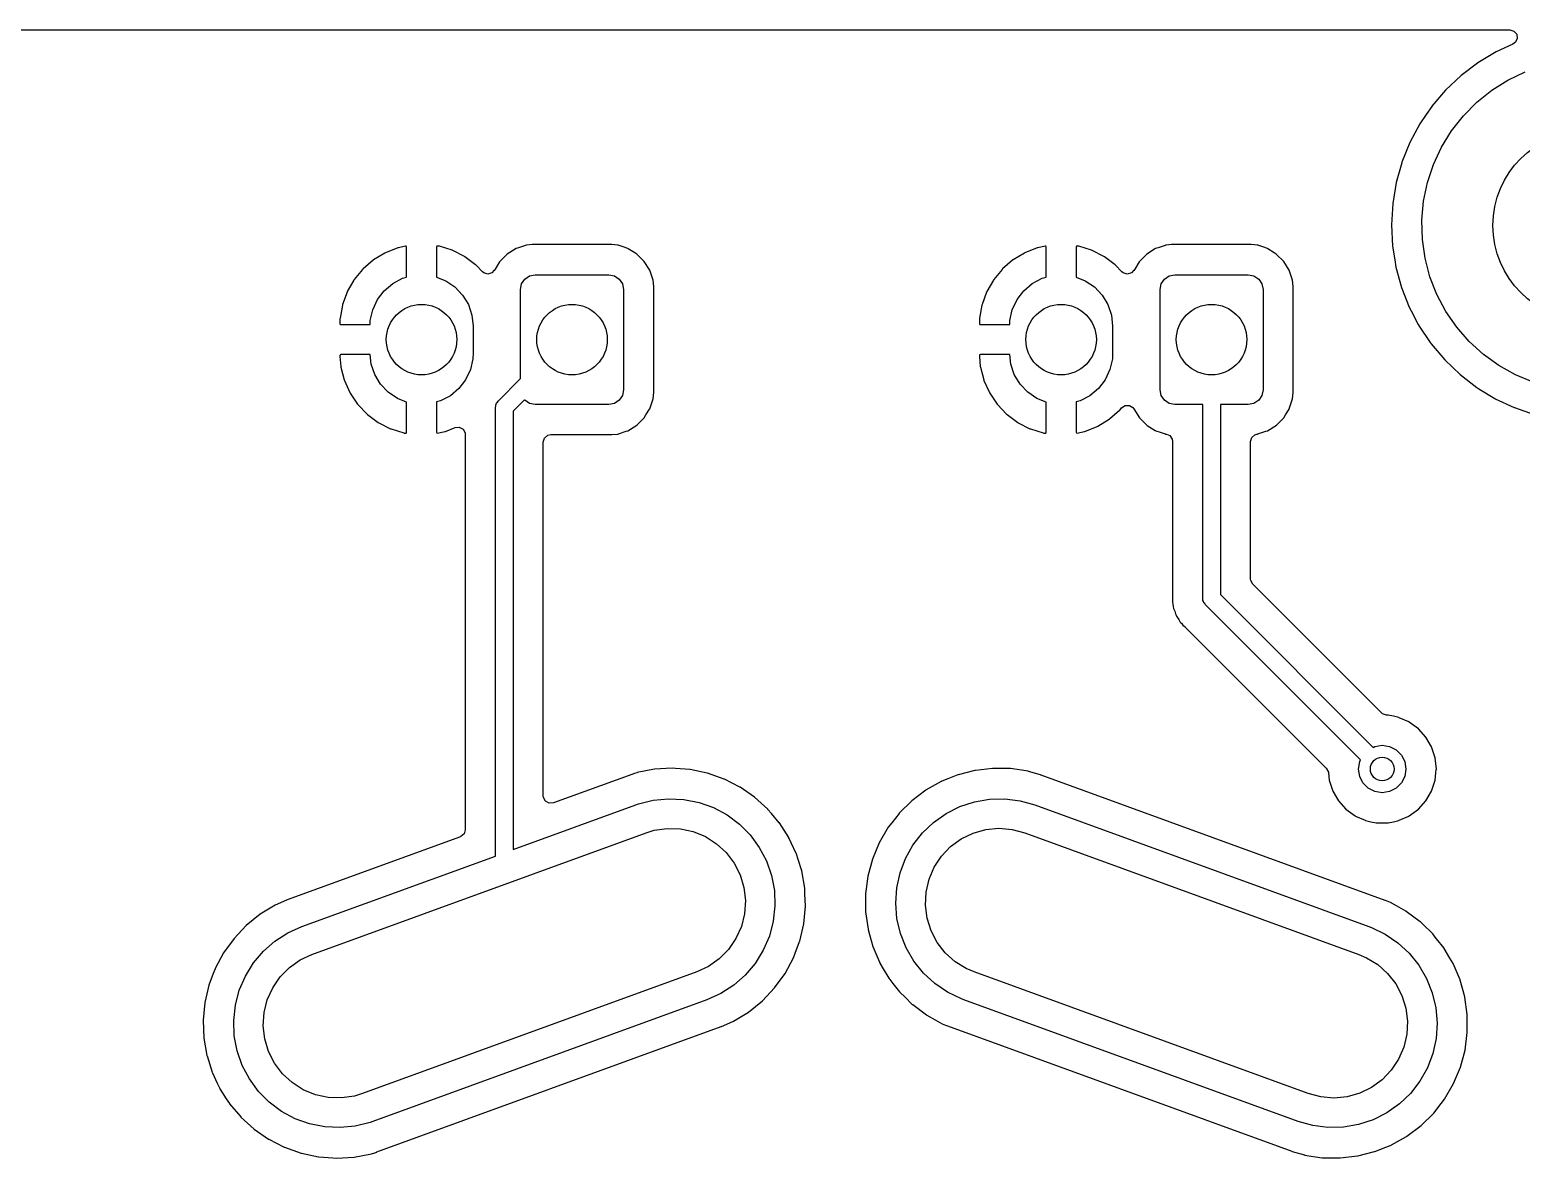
# Model space of a CAD drawing. Extents: x 14 to 417, y -165 to -100.
# Drawn here: x 367.4 to 392.58, y -118.61 to -99.57 of the extents above; entities that cross this region are included whole.
import ezdxf

# ---------------------------------------------------------------- set-up
doc = ezdxf.new("R2010")
doc.units = 0
doc.layers.add('BLACK', color=7, linetype='CONTINUOUS')

msp = doc.modelspace()

# ---------------------------------------------------------------- linework, layer by layer
at = {"layer": 'BLACK', "linetype": 'CONTINUOUS'}
for p, q in [((344.216, -99.5685), (392.385, -99.5685)), ((392.385, -99.5685), (392.453, -99.5885)), ((392.453, -99.5885), (392.5, -99.6422)), ((392.5, -99.6422), (392.51, -99.7124)), ((392.438, -99.809), (392.155, -99.9391)), ((392.48, -99.777), (392.438, -99.809)), ((392.51, -99.7124), (392.48, -99.777)), ((391.839, -100.13), (391.561, -100.339)), ((391.844, -100.125), (391.839, -100.13)), ((391.847, -100.123), (391.844, -100.125)), ((391.844, -100.125), (391.844, -100.125)), ((392.155, -99.9391), (391.847, -100.123)), ((391.561, -100.339), (391.301, -100.585)), ((392.078, -100.588), (392.351, -100.416)), ((392.351, -100.416), (392.642, -100.278)), ((391.301, -100.585), (391.068, -100.858)), ((391.826, -100.789), (392.078, -100.588)), ((391.066, -100.86), (390.973, -100.997)), ((391.068, -100.858), (391.066, -100.86)), ((391.066, -100.86), (391.066, -100.86)), ((391.6, -101.018), (391.826, -100.789)), ((390.866, -101.154), (390.697, -101.47)), ((390.973, -100.997), (390.866, -101.154)), ((391.401, -101.272), (391.6, -101.018)), ((391.232, -101.547), (391.401, -101.272)), ((390.697, -101.47), (390.563, -101.802)), ((391.097, -101.839), (391.232, -101.547)), ((390.56, -101.813), (390.466, -102.147)), ((390.562, -101.805), (390.56, -101.813)), ((390.563, -101.802), (390.562, -101.805)), ((390.562, -101.805), (390.562, -101.805)), ((390.995, -102.145), (391.097, -101.839)), ((390.466, -102.147), (390.407, -102.501)), ((390.93, -102.461), (390.995, -102.145)), ((390.407, -102.501), (390.387, -102.858)), ((390.901, -102.782), (390.93, -102.461)), ((390.387, -102.858), (390.405, -103.216)), ((390.91, -103.104), (390.901, -102.782)), ((375.772, -103.205), (375.654, -103.244)), ((375.779, -103.202), (375.772, -103.205)), ((375.772, -103.205), (375.772, -103.205)), ((375.786, -103.202), (375.779, -103.202)), ((375.881, -103.192), (375.786, -103.202)), ((375.786, -103.202), (375.786, -103.202)), ((375.885, -103.191), (375.881, -103.192)), ((375.881, -103.192), (375.881, -103.192)), ((377.225, -103.191), (375.885, -103.191)), ((377.28, -103.197), (377.225, -103.191)), ((377.323, -103.202), (377.28, -103.197)), ((377.33, -103.202), (377.323, -103.202)), ((377.323, -103.202), (377.323, -103.202)), ((377.336, -103.204), (377.33, -103.202)), ((377.418, -103.231), (377.336, -103.204)), ((377.336, -103.204), (377.336, -103.204)), ((386.567, -103.205), (386.449, -103.244)), ((386.574, -103.202), (386.567, -103.205)), ((386.567, -103.205), (386.567, -103.205)), ((386.581, -103.202), (386.574, -103.202)), ((386.676, -103.192), (386.581, -103.202)), ((386.581, -103.202), (386.581, -103.202)), ((386.68, -103.191), (386.676, -103.192)), ((386.676, -103.192), (386.676, -103.192)), ((388.02, -103.191), (386.68, -103.191)), ((388.075, -103.197), (388.02, -103.191)), ((388.118, -103.202), (388.075, -103.197)), ((388.125, -103.202), (388.118, -103.202)), ((388.118, -103.202), (388.118, -103.202)), ((388.131, -103.204), (388.125, -103.202)), ((388.213, -103.231), (388.131, -103.204)), ((388.131, -103.204), (388.131, -103.204)), ((390.955, -103.423), (390.91, -103.104)), ((373.196, -103.456), (373.028, -103.602)), ((373.205, -103.45), (373.196, -103.456)), ((373.396, -103.334), (373.205, -103.45)), ((373.405, -103.329), (373.396, -103.334)), ((373.613, -103.247), (373.405, -103.329)), ((373.623, -103.244), (373.613, -103.247)), ((373.746, -103.218), (373.623, -103.244)), ((373.757, -103.22), (373.746, -103.218)), ((373.761, -103.233), (373.757, -103.22)), ((373.761, -103.743), (373.761, -103.233)), ((374.273, -103.218), (374.269, -103.231)), ((374.269, -103.231), (374.269, -103.74)), ((374.287, -103.216), (374.273, -103.218)), ((374.307, -103.219), (374.287, -103.216)), ((374.317, -103.221), (374.307, -103.219)), ((374.53, -103.287), (374.317, -103.221)), ((374.54, -103.291), (374.53, -103.287)), ((374.739, -103.392), (374.54, -103.291)), ((374.748, -103.398), (374.739, -103.392)), ((374.927, -103.531), (374.748, -103.398)), ((375.461, -103.352), (375.336, -103.477)), ((375.611, -103.258), (375.461, -103.352)), ((375.654, -103.244), (375.611, -103.258)), ((377.498, -103.258), (377.418, -103.231)), ((377.504, -103.262), (377.498, -103.258)), ((377.614, -103.329), (377.504, -103.262)), ((377.504, -103.262), (377.504, -103.262)), ((377.648, -103.351), (377.614, -103.329)), ((377.773, -103.476), (377.648, -103.351)), ((383.991, -103.456), (383.823, -103.602)), ((384, -103.45), (383.991, -103.456)), ((384.191, -103.334), (384, -103.45)), ((384.2, -103.329), (384.191, -103.334)), ((384.408, -103.247), (384.2, -103.329)), ((384.418, -103.244), (384.408, -103.247)), ((384.541, -103.218), (384.418, -103.244)), ((384.552, -103.22), (384.541, -103.218)), ((384.556, -103.233), (384.552, -103.22)), ((384.556, -103.743), (384.556, -103.233)), ((385.068, -103.218), (385.064, -103.231)), ((385.064, -103.231), (385.064, -103.74)), ((385.082, -103.216), (385.068, -103.218)), ((385.102, -103.219), (385.082, -103.216)), ((385.112, -103.221), (385.102, -103.219)), ((385.325, -103.287), (385.112, -103.221)), ((385.335, -103.291), (385.325, -103.287)), ((385.534, -103.392), (385.335, -103.291)), ((385.543, -103.398), (385.534, -103.392)), ((385.722, -103.531), (385.543, -103.398)), ((386.256, -103.352), (386.131, -103.477)), ((386.406, -103.258), (386.256, -103.352)), ((386.449, -103.244), (386.406, -103.258)), ((388.293, -103.258), (388.213, -103.231)), ((388.299, -103.262), (388.293, -103.258)), ((388.409, -103.329), (388.299, -103.262)), ((388.299, -103.262), (388.299, -103.262)), ((388.443, -103.351), (388.409, -103.329)), ((388.568, -103.476), (388.443, -103.351)), ((390.405, -103.216), (390.405, -103.22)), ((390.405, -103.22), (390.405, -103.22)), ((390.405, -103.22), (390.442, -103.45)), ((390.442, -103.45), (390.461, -103.57)), ((391.037, -103.735), (390.955, -103.423)), ((373.02, -103.61), (372.879, -103.783)), ((373.028, -103.602), (373.02, -103.61)), ((374.935, -103.538), (374.927, -103.531)), ((375.043, -103.651), (374.935, -103.538)), ((375.065, -103.67), (375.043, -103.651)), ((375.133, -103.69), (375.065, -103.67)), ((375.201, -103.671), (375.133, -103.69)), ((375.241, -103.626), (375.201, -103.671)), ((375.243, -103.627), (375.241, -103.626)), ((375.257, -103.604), (375.243, -103.627)), ((375.332, -103.483), (375.257, -103.604)), ((375.336, -103.477), (375.332, -103.483)), ((375.332, -103.483), (375.332, -103.483)), ((375.839, -103.719), (375.935, -103.7)), ((375.935, -103.7), (377.175, -103.7)), ((377.175, -103.7), (377.271, -103.719)), ((377.867, -103.626), (377.773, -103.476)), ((377.923, -103.794), (377.867, -103.626)), ((383.815, -103.61), (383.674, -103.783)), ((383.823, -103.602), (383.815, -103.61)), ((385.73, -103.538), (385.722, -103.531)), ((385.838, -103.651), (385.73, -103.538)), ((385.86, -103.67), (385.838, -103.651)), ((385.928, -103.69), (385.86, -103.67)), ((385.996, -103.671), (385.928, -103.69)), ((386.036, -103.626), (385.996, -103.671)), ((386.038, -103.627), (386.036, -103.626)), ((386.052, -103.604), (386.038, -103.627)), ((386.127, -103.483), (386.052, -103.604)), ((386.131, -103.477), (386.127, -103.483)), ((386.127, -103.483), (386.127, -103.483)), ((386.634, -103.719), (386.73, -103.7)), ((386.73, -103.7), (387.97, -103.7)), ((387.97, -103.7), (388.066, -103.719)), ((388.662, -103.626), (388.568, -103.476)), ((388.718, -103.794), (388.662, -103.626)), ((390.461, -103.57), (390.556, -103.916)), ((372.873, -103.791), (372.762, -103.985)), ((372.879, -103.783), (372.873, -103.791)), ((373.385, -103.97), (373.529, -103.849)), ((373.529, -103.849), (373.695, -103.761)), ((373.695, -103.761), (373.761, -103.743)), ((374.269, -103.74), (374.423, -103.802)), ((374.423, -103.802), (374.579, -103.907)), ((374.579, -103.907), (374.708, -104.044)), ((375.685, -103.95), (375.704, -103.854)), ((375.685, -105.453), (375.685, -103.95)), ((375.704, -103.854), (375.758, -103.773)), ((375.758, -103.773), (375.839, -103.719)), ((377.271, -103.719), (377.352, -103.773)), ((377.352, -103.773), (377.406, -103.854)), ((377.406, -103.854), (377.425, -103.95)), ((377.425, -103.95), (377.425, -105.64)), ((377.933, -103.9), (377.923, -103.794)), ((377.933, -105.69), (377.933, -103.9)), ((383.668, -103.791), (383.557, -103.985)), ((383.674, -103.783), (383.668, -103.791)), ((384.18, -103.97), (384.324, -103.849)), ((384.324, -103.849), (384.49, -103.761)), ((384.49, -103.761), (384.556, -103.743)), ((385.064, -103.74), (385.218, -103.802)), ((385.218, -103.802), (385.374, -103.907)), ((385.374, -103.907), (385.503, -104.044)), ((386.48, -103.95), (386.499, -103.854)), ((386.48, -105.64), (386.48, -103.95)), ((386.499, -103.854), (386.553, -103.773)), ((386.553, -103.773), (386.634, -103.719)), ((388.066, -103.719), (388.147, -103.773)), ((388.147, -103.773), (388.201, -103.854)), ((388.201, -103.854), (388.22, -103.95)), ((388.22, -103.95), (388.22, -105.64)), ((388.728, -103.9), (388.718, -103.794)), ((388.728, -105.69), (388.728, -103.9)), ((390.556, -103.916), (390.687, -104.249)), ((391.154, -104.036), (391.037, -103.735)), ((372.679, -104.215), (372.639, -104.436)), ((372.682, -104.205), (372.679, -104.215)), ((372.758, -103.995), (372.682, -104.205)), ((372.762, -103.985), (372.758, -103.995)), ((373.191, -104.29), (373.271, -104.119)), ((373.271, -104.119), (373.385, -103.97)), ((374.708, -104.044), (374.805, -104.205)), ((374.805, -104.205), (374.865, -104.383)), ((383.474, -104.215), (383.434, -104.436)), ((383.477, -104.205), (383.474, -104.215)), ((383.553, -103.995), (383.477, -104.205)), ((383.557, -103.985), (383.553, -103.995)), ((383.986, -104.29), (384.066, -104.119)), ((384.066, -104.119), (384.18, -103.97)), ((385.503, -104.044), (385.6, -104.205)), ((385.6, -104.205), (385.66, -104.383)), ((391.305, -104.32), (391.154, -104.036)), ((372.638, -104.444), (372.637, -104.463)), ((372.637, -104.463), (372.637, -104.466)), ((372.637, -104.466), (372.637, -104.523)), ((372.639, -104.436), (372.638, -104.444)), ((373.15, -104.473), (373.191, -104.29)), ((374.865, -104.383), (374.885, -104.57)), ((383.433, -104.444), (383.432, -104.463)), ((383.432, -104.463), (383.432, -104.466)), ((383.432, -104.466), (383.432, -104.523)), ((383.434, -104.436), (383.433, -104.444)), ((383.945, -104.473), (383.986, -104.29)), ((385.66, -104.383), (385.68, -104.57)), ((390.687, -104.249), (390.718, -104.308)), ((390.718, -104.308), (390.84, -104.539)), ((391.488, -104.586), (391.305, -104.32)), ((372.637, -104.523), (372.641, -104.538)), ((372.641, -104.538), (372.643, -104.539)), ((372.643, -104.539), (372.651, -104.541)), ((372.651, -104.541), (373.147, -104.541)), ((373.147, -104.541), (373.15, -104.473)), ((374.885, -104.57), (374.885, -105.02)), ((383.432, -104.523), (383.436, -104.538)), ((383.436, -104.538), (383.438, -104.539)), ((383.438, -104.539), (383.446, -104.541)), ((383.446, -104.541), (383.942, -104.541)), ((383.942, -104.541), (383.945, -104.473)), ((385.68, -104.57), (385.68, -105.02)), ((390.84, -104.539), (390.854, -104.567)), ((390.854, -104.567), (390.856, -104.569)), ((390.856, -104.569), (390.856, -104.569)), ((390.856, -104.569), (391.04, -104.843)), ((391.699, -104.829), (391.488, -104.586)), ((391.04, -104.843), (391.054, -104.864)), ((391.054, -104.864), (391.285, -105.138)), ((391.938, -105.046), (391.699, -104.829)), ((372.639, -105.055), (372.637, -105.063)), ((372.637, -105.063), (372.637, -105.076)), ((372.637, -105.076), (372.637, -105.081)), ((372.637, -105.081), (372.651, -105.248)), ((372.64, -105.053), (372.639, -105.055)), ((372.655, -105.049), (372.64, -105.053)), ((373.148, -105.049), (372.655, -105.049)), ((373.165, -105.207), (373.148, -105.049)), ((373.225, -105.385), (373.165, -105.207)), ((374.88, -105.117), (374.839, -105.3)), ((374.885, -105.02), (374.88, -105.117)), ((383.434, -105.055), (383.432, -105.063)), ((383.432, -105.063), (383.432, -105.076)), ((383.432, -105.076), (383.432, -105.081)), ((383.432, -105.081), (383.446, -105.248)), ((383.435, -105.053), (383.434, -105.055)), ((383.45, -105.049), (383.435, -105.053)), ((383.943, -105.049), (383.45, -105.049)), ((383.96, -105.207), (383.943, -105.049)), ((384.02, -105.385), (383.96, -105.207)), ((385.675, -105.117), (385.634, -105.3)), ((385.68, -105.02), (385.675, -105.117)), ((391.285, -105.138), (391.544, -105.386)), ((392.2, -105.234), (391.938, -105.046)), ((372.651, -105.248), (372.653, -105.258)), ((372.653, -105.258), (372.709, -105.474)), ((372.709, -105.474), (372.713, -105.484)), ((373.322, -105.546), (373.225, -105.385)), ((374.759, -105.471), (374.645, -105.62)), ((374.839, -105.3), (374.759, -105.471)), ((375.306, -105.832), (375.685, -105.453)), ((383.446, -105.248), (383.448, -105.258)), ((383.448, -105.258), (383.504, -105.474)), ((383.504, -105.474), (383.508, -105.484)), ((384.117, -105.546), (384.02, -105.385)), ((385.554, -105.471), (385.44, -105.62)), ((385.634, -105.3), (385.554, -105.471)), ((391.544, -105.386), (391.828, -105.604)), ((392.481, -105.391), (392.2, -105.234)), ((392.779, -105.514), (392.481, -105.391)), ((372.713, -105.484), (372.804, -105.688)), ((372.804, -105.688), (372.81, -105.697)), ((372.81, -105.697), (372.934, -105.882)), ((373.451, -105.683), (373.322, -105.546)), ((373.607, -105.788), (373.451, -105.683)), ((374.645, -105.62), (374.501, -105.741)), ((377.425, -105.64), (377.406, -105.736)), ((377.923, -105.795), (377.933, -105.69)), ((383.508, -105.484), (383.599, -105.688)), ((383.599, -105.688), (383.605, -105.697)), ((383.605, -105.697), (383.729, -105.882)), ((384.246, -105.683), (384.117, -105.546)), ((384.402, -105.788), (384.246, -105.683)), ((385.44, -105.62), (385.296, -105.741)), ((386.499, -105.736), (386.48, -105.64)), ((388.22, -105.64), (388.201, -105.736)), ((388.718, -105.795), (388.728, -105.69)), ((391.828, -105.604), (391.86, -105.623)), ((391.86, -105.623), (392.131, -105.788)), ((372.934, -105.882), (372.941, -105.89)), ((372.941, -105.89), (373.095, -106.052)), ((373.761, -105.85), (373.607, -105.788)), ((373.761, -106.359), (373.761, -105.85)), ((374.335, -105.829), (374.269, -105.847)), ((374.269, -105.847), (374.269, -106.357)), ((374.501, -105.741), (374.335, -105.829)), ((375.262, -105.938), (375.267, -105.919)), ((375.262, -113.508), (375.262, -105.938)), ((375.267, -105.899), (375.277, -105.882)), ((375.267, -105.919), (375.267, -105.899)), ((375.277, -105.882), (375.282, -105.863)), ((375.282, -105.863), (375.296, -105.849)), ((375.296, -105.849), (375.306, -105.832)), ((375.753, -105.809), (375.562, -106)), ((375.758, -105.817), (375.753, -105.809)), ((375.839, -105.871), (375.758, -105.817)), ((375.935, -105.89), (375.839, -105.871)), ((377.175, -105.89), (375.935, -105.89)), ((377.271, -105.871), (377.175, -105.89)), ((377.352, -105.817), (377.271, -105.871)), ((377.406, -105.736), (377.352, -105.817)), ((377.803, -106.067), (377.863, -105.969)), ((377.863, -105.969), (377.867, -105.963)), ((377.863, -105.969), (377.863, -105.969)), ((377.867, -105.963), (377.923, -105.795)), ((383.729, -105.882), (383.736, -105.89)), ((383.736, -105.89), (383.89, -106.052)), ((384.556, -105.85), (384.402, -105.788)), ((384.556, -106.359), (384.556, -105.85)), ((385.13, -105.829), (385.064, -105.847)), ((385.064, -105.847), (385.064, -106.357)), ((385.296, -105.741), (385.13, -105.829)), ((385.805, -105.98), (385.832, -105.947)), ((385.832, -105.947), (385.891, -105.907)), ((385.891, -105.907), (385.962, -105.905)), ((385.962, -105.905), (386.023, -105.942)), ((386.023, -105.942), (386.038, -105.964)), ((386.038, -105.964), (386.038, -105.964)), ((386.038, -105.964), (386.132, -106.114)), ((386.553, -105.817), (386.499, -105.736)), ((386.634, -105.871), (386.553, -105.817)), ((386.73, -105.89), (386.634, -105.871)), ((387.2, -105.89), (386.73, -105.89)), ((387.2, -109.16), (387.2, -105.89)), ((387.97, -105.89), (387.5, -105.89)), ((387.5, -105.89), (387.5, -109.098)), ((388.066, -105.871), (387.97, -105.89)), ((388.147, -105.817), (388.066, -105.871)), ((388.201, -105.736), (388.147, -105.817)), ((388.598, -106.067), (388.658, -105.969)), ((388.658, -105.969), (388.662, -105.963)), ((388.658, -105.969), (388.658, -105.969)), ((388.662, -105.963), (388.718, -105.795)), ((392.131, -105.788), (392.131, -105.788)), ((392.131, -105.788), (392.134, -105.79)), ((392.134, -105.79), (392.137, -105.792)), ((392.137, -105.792), (392.137, -105.792)), ((392.137, -105.792), (392.456, -105.941)), ((392.456, -105.941), (392.456, -105.941)), ((392.456, -105.941), (392.459, -105.942)), ((392.459, -105.942), (392.462, -105.943)), ((392.462, -105.943), (392.462, -105.943)), ((392.462, -105.943), (392.795, -106.057)), ((373.095, -106.052), (373.103, -106.059)), ((373.103, -106.059), (373.282, -106.192)), ((373.282, -106.192), (373.291, -106.198)), ((373.291, -106.198), (373.49, -106.299)), ((375.562, -106), (375.562, -113.399)), ((377.649, -106.238), (377.774, -106.113)), ((377.774, -106.113), (377.803, -106.067)), ((383.89, -106.052), (383.898, -106.059)), ((383.898, -106.059), (384.077, -106.192)), ((384.077, -106.192), (384.086, -106.198)), ((384.086, -106.198), (384.285, -106.299)), ((385.429, -106.256), (385.62, -106.14)), ((385.62, -106.14), (385.629, -106.134)), ((385.629, -106.134), (385.797, -105.988)), ((385.797, -105.988), (385.805, -105.98)), ((386.132, -106.114), (386.257, -106.239)), ((388.444, -106.238), (388.569, -106.113)), ((388.569, -106.113), (388.598, -106.067)), ((373.49, -106.299), (373.5, -106.303)), ((373.5, -106.303), (373.713, -106.369)), ((373.713, -106.369), (373.723, -106.371)), ((373.723, -106.371), (373.743, -106.374)), ((373.743, -106.374), (373.757, -106.372)), ((373.757, -106.372), (373.761, -106.359)), ((374.269, -106.357), (374.273, -106.37)), ((374.273, -106.37), (374.284, -106.372)), ((374.284, -106.372), (374.407, -106.346)), ((374.407, -106.346), (374.417, -106.343)), ((374.417, -106.343), (374.581, -106.278)), ((374.581, -106.278), (374.652, -106.272)), ((374.652, -106.272), (374.715, -106.304)), ((374.715, -106.304), (374.75, -106.366)), ((374.75, -106.366), (374.753, -106.395)), ((374.753, -106.395), (374.753, -113.064)), ((376.07, -106.524), (376.091, -106.456)), ((376.091, -106.456), (376.144, -106.41)), ((376.144, -106.41), (376.196, -106.398)), ((376.196, -106.398), (377.225, -106.398)), ((377.225, -106.398), (377.229, -106.398)), ((377.229, -106.398), (377.324, -106.388)), ((377.229, -106.398), (377.229, -106.398)), ((377.324, -106.388), (377.324, -106.388)), ((377.324, -106.388), (377.331, -106.388)), ((377.331, -106.388), (377.338, -106.385)), ((377.338, -106.385), (377.47, -106.341)), ((377.338, -106.385), (377.338, -106.385)), ((377.47, -106.341), (377.499, -106.332)), ((377.499, -106.332), (377.649, -106.238)), ((384.285, -106.299), (384.295, -106.303)), ((384.295, -106.303), (384.508, -106.369)), ((384.508, -106.369), (384.518, -106.371)), ((384.518, -106.371), (384.538, -106.374)), ((384.538, -106.374), (384.552, -106.372)), ((384.552, -106.372), (384.556, -106.359)), ((385.064, -106.357), (385.068, -106.37)), ((385.068, -106.37), (385.079, -106.372)), ((385.079, -106.372), (385.202, -106.346)), ((385.202, -106.346), (385.212, -106.343)), ((385.212, -106.343), (385.42, -106.261)), ((385.42, -106.261), (385.429, -106.256)), ((386.257, -106.239), (386.263, -106.243)), ((386.263, -106.243), (386.263, -106.243)), ((386.263, -106.243), (386.4, -106.328)), ((386.4, -106.328), (386.407, -106.332)), ((386.407, -106.332), (386.481, -106.357)), ((386.481, -106.357), (386.569, -106.386)), ((386.569, -106.386), (386.569, -106.386)), ((386.569, -106.386), (386.575, -106.388)), ((386.575, -106.388), (386.582, -106.388)), ((386.582, -106.388), (386.589, -106.39)), ((386.589, -106.39), (386.588, -106.392)), ((386.588, -106.392), (386.644, -106.415)), ((386.644, -106.415), (386.685, -106.473)), ((386.685, -106.473), (386.691, -106.513)), ((388.008, -106.513), (388.029, -106.445)), ((388.029, -106.445), (388.082, -106.399)), ((388.082, -106.399), (388.113, -106.39)), ((388.113, -106.39), (388.119, -106.388)), ((388.113, -106.39), (388.113, -106.39)), ((388.119, -106.388), (388.126, -106.388)), ((388.126, -106.388), (388.133, -106.385)), ((388.133, -106.385), (388.265, -106.341)), ((388.133, -106.385), (388.133, -106.385)), ((388.265, -106.341), (388.294, -106.332)), ((388.294, -106.332), (388.444, -106.238)), ((376.07, -112.493), (376.07, -106.524)), ((386.691, -106.513), (386.691, -109.078)), ((388.008, -108.835), (388.008, -106.513)), ((388.011, -108.862), (388.008, -108.835)), ((388.045, -108.924), (388.011, -108.862)), ((390.216, -111.095), (388.045, -108.924)), ((386.691, -109.09), (386.689, -109.098)), ((386.689, -109.098), (386.689, -109.105)), ((386.689, -109.105), (386.691, -109.168)), ((386.691, -109.078), (386.691, -109.09)), ((386.691, -109.168), (386.691, -109.172)), ((386.691, -109.172), (386.691, -109.201)), ((386.691, -109.201), (386.692, -109.206)), ((386.692, -109.206), (386.693, -109.218)), ((386.693, -109.218), (386.694, -109.264)), ((387.205, -109.179), (387.2, -109.16)), ((387.205, -109.199), (387.205, -109.179)), ((387.215, -109.216), (387.205, -109.199)), ((387.22, -109.235), (387.215, -109.216)), ((387.234, -109.249), (387.22, -109.235)), ((387.244, -109.266), (387.234, -109.249)), ((387.5, -109.098), (390.077, -111.675)), ((386.694, -109.264), (386.697, -109.271)), ((386.697, -109.271), (386.697, -109.271)), ((386.697, -109.271), (386.7, -109.284)), ((386.7, -109.284), (386.704, -109.304)), ((386.704, -109.304), (386.707, -109.325)), ((386.707, -109.325), (386.71, -109.332)), ((386.71, -109.332), (386.71, -109.332)), ((386.71, -109.332), (386.724, -109.368)), ((386.724, -109.368), (386.728, -109.379)), ((386.728, -109.379), (386.741, -109.424)), ((386.741, -109.424), (386.752, -109.442)), ((386.752, -109.442), (386.76, -109.46)), ((386.76, -109.46), (386.768, -109.48)), ((386.768, -109.48), (386.796, -109.517)), ((389.865, -111.887), (387.244, -109.266)), ((386.796, -109.517), (386.802, -109.527)), ((386.802, -109.527), (386.822, -109.56)), ((386.822, -109.56), (386.822, -109.56)), ((386.822, -109.56), (386.826, -109.567)), ((386.826, -109.567), (386.841, -109.582)), ((386.841, -109.582), (386.854, -109.597)), ((386.854, -109.597), (386.866, -109.614)), ((386.866, -109.614), (386.902, -109.644)), ((386.902, -109.644), (386.911, -109.652)), ((386.911, -109.652), (389.287, -112.028)), ((390.237, -111.111), (390.216, -111.095)), ((390.305, -111.131), (390.237, -111.111)), ((390.325, -111.131), (390.305, -111.131)), ((390.332, -111.133), (390.325, -111.131)), ((390.419, -111.151), (390.332, -111.133)), ((390.332, -111.133), (390.332, -111.133)), ((390.512, -111.171), (390.419, -111.151)), ((390.518, -111.174), (390.512, -111.171)), ((390.681, -111.246), (390.518, -111.174)), ((390.518, -111.174), (390.518, -111.174)), ((390.687, -111.249), (390.681, -111.246)), ((390.681, -111.246), (390.681, -111.246)), ((390.841, -111.361), (390.687, -111.249)), ((390.969, -111.503), (390.841, -111.361)), ((391.065, -111.668), (390.969, -111.503)), ((390.077, -111.675), (390.106, -111.66)), ((390.106, -111.66), (390.23, -111.64)), ((390.23, -111.64), (390.354, -111.66)), ((390.354, -111.66), (390.465, -111.716)), ((390.465, -111.716), (390.554, -111.805)), ((391.124, -111.85), (391.065, -111.668)), ((389.83, -112.04), (389.85, -111.916)), ((389.85, -111.916), (389.865, -111.887)), ((390.554, -111.805), (390.61, -111.916)), ((390.61, -111.916), (390.63, -112.04)), ((391.144, -112.04), (391.124, -111.85)), ((377.562, -112.13), (376.24, -112.611)), ((377.563, -112.13), (377.562, -112.13)), ((377.562, -112.13), (377.562, -112.13)), ((377.611, -112.115), (377.563, -112.13)), ((377.65, -112.103), (377.611, -112.115)), ((377.653, -112.101), (377.65, -112.103)), ((377.65, -112.103), (377.65, -112.103)), ((377.947, -112.044), (377.653, -112.101)), ((378.247, -112.026), (377.947, -112.044)), ((378.304, -112.031), (378.247, -112.026)), ((378.542, -112.048), (378.304, -112.031)), ((378.546, -112.048), (378.542, -112.048)), ((378.542, -112.048), (378.542, -112.048)), ((378.55, -112.049), (378.546, -112.048)), ((378.836, -112.109), (378.55, -112.049)), ((378.55, -112.049), (378.55, -112.049)), ((378.84, -112.11), (378.836, -112.109)), ((378.836, -112.109), (378.836, -112.109)), ((379.123, -112.209), (378.84, -112.11)), ((379.127, -112.211), (379.123, -112.209)), ((379.386, -112.344), (379.127, -112.211)), ((379.127, -112.211), (379.127, -112.211)), ((382.787, -112.251), (382.533, -112.394)), ((382.791, -112.249), (382.787, -112.251)), ((382.787, -112.251), (382.787, -112.251)), ((382.795, -112.247), (382.791, -112.249)), ((382.896, -112.207), (382.795, -112.247)), ((382.795, -112.247), (382.795, -112.247)), ((383.069, -112.137), (382.896, -112.207)), ((383.073, -112.136), (383.069, -112.137)), ((383.074, -112.136), (383.073, -112.136)), ((383.356, -112.065), (383.074, -112.136)), ((383.36, -112.064), (383.356, -112.065)), ((383.356, -112.065), (383.356, -112.065)), ((383.364, -112.063), (383.36, -112.064)), ((383.654, -112.03), (383.364, -112.063)), ((383.658, -112.029), (383.654, -112.03)), ((383.654, -112.03), (383.654, -112.03)), ((383.663, -112.029), (383.658, -112.029)), ((383.954, -112.034), (383.663, -112.029)), ((383.958, -112.034), (383.954, -112.034)), ((384.255, -112.079), (383.958, -112.034)), ((384.259, -112.08), (384.255, -112.079)), ((384.46, -112.139), (384.259, -112.08)), ((384.259, -112.08), (384.259, -112.08)), ((384.47, -112.142), (384.46, -112.139)), ((384.472, -112.142), (384.47, -112.142)), ((390.283, -114.257), (384.472, -112.142)), ((384.472, -112.142), (384.472, -112.142)), ((389.287, -112.028), (389.321, -112.091)), ((389.321, -112.091), (389.323, -112.104)), ((389.323, -112.104), (389.336, -112.23)), ((389.336, -112.23), (389.395, -112.412)), ((389.85, -112.164), (389.83, -112.04)), ((389.906, -112.275), (389.85, -112.164)), ((390.61, -112.164), (390.554, -112.275)), ((390.63, -112.04), (390.61, -112.164)), ((391.065, -112.412), (391.124, -112.23)), ((391.124, -112.23), (391.137, -112.103)), ((391.137, -112.103), (391.143, -112.047)), ((391.143, -112.047), (391.144, -112.04)), ((376.073, -112.519), (376.07, -112.493)), ((376.107, -112.581), (376.073, -112.519)), ((379.39, -112.346), (379.386, -112.344)), ((379.394, -112.348), (379.39, -112.346)), ((379.634, -112.514), (379.394, -112.348)), ((379.394, -112.348), (379.394, -112.348)), ((379.637, -112.516), (379.634, -112.514)), ((379.634, -112.514), (379.634, -112.514)), ((379.859, -112.718), (379.637, -112.516)), ((382.529, -112.396), (382.29, -112.576)), ((382.533, -112.394), (382.529, -112.396)), ((389.395, -112.412), (389.491, -112.577)), ((389.995, -112.364), (389.906, -112.275)), ((390.106, -112.42), (389.995, -112.364)), ((390.23, -112.44), (390.106, -112.42)), ((390.354, -112.42), (390.23, -112.44)), ((390.465, -112.364), (390.354, -112.42)), ((390.554, -112.275), (390.465, -112.364)), ((390.969, -112.577), (391.065, -112.412)), ((375.562, -113.399), (377.633, -112.645)), ((376.169, -112.616), (376.107, -112.581)), ((376.24, -112.611), (376.169, -112.616)), ((377.633, -112.645), (377.676, -112.63)), ((377.676, -112.63), (377.927, -112.567)), ((377.927, -112.567), (378.185, -112.541)), ((378.185, -112.541), (378.444, -112.553)), ((378.444, -112.553), (378.699, -112.604)), ((378.699, -112.604), (378.943, -112.691)), ((378.943, -112.691), (379.171, -112.814)), ((379.862, -112.721), (379.859, -112.718)), ((379.921, -112.79), (379.862, -112.721)), ((379.862, -112.721), (379.862, -112.721)), ((382.29, -112.576), (382.076, -112.787)), ((382.868, -112.79), (383.099, -112.673)), ((383.099, -112.673), (383.346, -112.592)), ((383.346, -112.592), (383.601, -112.548)), ((383.601, -112.548), (383.861, -112.542)), ((383.861, -112.542), (384.118, -112.575)), ((384.118, -112.575), (384.367, -112.645)), ((384.367, -112.645), (390.006, -114.698)), ((389.491, -112.577), (389.619, -112.719)), ((389.619, -112.719), (389.773, -112.831)), ((390.687, -112.831), (390.841, -112.719)), ((390.841, -112.719), (390.969, -112.577)), ((379.171, -112.814), (379.379, -112.969)), ((379.379, -112.969), (379.562, -113.153)), ((380.053, -112.947), (379.921, -112.79)), ((380.055, -112.95), (380.053, -112.947)), ((380.212, -113.196), (380.055, -112.95)), ((381.892, -113.024), (381.741, -113.283)), ((381.951, -112.948), (381.892, -113.024)), ((382.074, -112.79), (381.951, -112.948)), ((382.076, -112.787), (382.074, -112.79)), ((382.074, -112.79), (382.074, -112.79)), ((382.468, -113.119), (382.656, -112.94)), ((382.656, -112.94), (382.868, -112.79)), ((389.773, -112.831), (389.779, -112.834)), ((389.779, -112.834), (389.779, -112.834)), ((389.779, -112.834), (389.942, -112.906)), ((389.942, -112.906), (389.948, -112.909)), ((389.948, -112.909), (390.041, -112.929)), ((390.041, -112.929), (390.128, -112.947)), ((390.128, -112.947), (390.128, -112.947)), ((390.128, -112.947), (390.135, -112.948)), ((390.135, -112.948), (390.325, -112.948)), ((390.325, -112.948), (390.332, -112.947)), ((390.332, -112.947), (390.419, -112.929)), ((390.332, -112.947), (390.332, -112.947)), ((390.419, -112.929), (390.512, -112.909)), ((390.512, -112.909), (390.518, -112.906)), ((390.518, -112.906), (390.681, -112.834)), ((390.681, -112.834), (390.687, -112.831)), ((390.681, -112.834), (390.681, -112.834)), ((374.671, -113.182), (371.749, -114.246)), ((372.165, -115.167), (377.804, -113.115)), ((374.68, -113.179), (374.671, -113.182)), ((374.733, -113.132), (374.68, -113.179)), ((374.753, -113.064), (374.733, -113.132)), ((377.804, -113.115), (377.941, -113.074)), ((377.941, -113.074), (378.161, -113.042)), ((378.161, -113.042), (378.383, -113.049)), ((378.383, -113.049), (378.601, -113.096)), ((378.601, -113.096), (378.806, -113.18)), ((378.806, -113.18), (378.994, -113.3)), ((379.562, -113.153), (379.715, -113.363)), ((380.215, -113.199), (380.212, -113.196)), ((380.212, -113.196), (380.212, -113.196)), ((380.256, -113.287), (380.215, -113.199)), ((382.31, -113.324), (382.468, -113.119)), ((382.946, -113.349), (383.125, -113.218)), ((383.125, -113.218), (383.325, -113.121)), ((383.325, -113.121), (383.539, -113.061)), ((383.539, -113.061), (383.76, -113.04)), ((383.76, -113.04), (383.982, -113.058)), ((383.982, -113.058), (384.196, -113.115)), ((384.196, -113.115), (389.835, -115.167)), ((371.994, -114.698), (375.262, -113.508)), ((378.994, -113.3), (379.157, -113.45)), ((379.157, -113.45), (379.291, -113.628)), ((379.715, -113.363), (379.836, -113.592)), ((380.34, -113.468), (380.256, -113.287)), ((380.341, -113.471), (380.34, -113.468)), ((380.34, -113.468), (380.34, -113.468)), ((380.343, -113.475), (380.341, -113.471)), ((380.371, -113.565), (380.343, -113.475)), ((380.343, -113.475), (380.343, -113.475)), ((381.741, -113.283), (381.626, -113.56)), ((382.183, -113.55), (382.31, -113.324)), ((382.669, -113.695), (382.792, -113.51)), ((382.792, -113.51), (382.946, -113.349)), ((379.291, -113.628), (379.392, -113.826)), ((379.836, -113.592), (379.921, -113.837)), ((380.431, -113.758), (380.371, -113.565)), ((380.482, -114.053), (380.431, -113.758)), ((381.626, -113.56), (381.548, -113.85)), ((382.091, -113.793), (382.183, -113.55)), ((382.581, -113.9), (382.669, -113.695)), ((379.392, -113.826), (379.456, -114.039)), ((379.921, -113.837), (379.97, -114.092)), ((381.548, -113.85), (381.51, -114.148)), ((382.036, -114.046), (382.091, -113.793)), ((382.531, -114.116), (382.581, -113.9)), ((371.747, -114.247), (371.636, -114.296)), ((371.749, -114.246), (371.747, -114.247)), ((371.747, -114.247), (371.747, -114.247)), ((379.456, -114.039), (379.481, -114.259)), ((379.481, -114.259), (379.466, -114.481)), ((379.97, -114.092), (379.98, -114.351)), ((380.486, -114.148), (380.482, -114.053)), ((380.494, -114.353), (380.486, -114.148)), ((381.51, -114.148), (381.51, -114.246)), ((381.51, -114.246), (381.511, -114.439)), ((382.019, -114.305), (382.036, -114.046)), ((382.52, -114.338), (382.531, -114.116)), ((390.284, -114.258), (390.283, -114.257)), ((390.283, -114.257), (390.283, -114.257)), ((390.285, -114.258), (390.284, -114.258)), ((390.315, -114.271), (390.285, -114.258)), ((390.285, -114.258), (390.285, -114.258)), ((390.371, -114.294), (390.315, -114.271)), ((371.288, -114.492), (371.055, -114.681)), ((371.544, -114.336), (371.288, -114.492)), ((371.636, -114.296), (371.544, -114.336)), ((379.466, -114.481), (379.413, -114.697)), ((379.98, -114.351), (379.952, -114.609)), ((380.466, -114.652), (380.494, -114.353)), ((381.511, -114.439), (381.511, -114.448)), ((381.511, -114.448), (381.552, -114.745)), ((382.04, -114.564), (382.019, -114.305)), ((382.548, -114.558), (382.52, -114.338)), ((390.47, -114.349), (390.371, -114.294)), ((390.63, -114.437), (390.47, -114.349)), ((390.633, -114.439), (390.63, -114.437)), ((390.63, -114.437), (390.63, -114.437)), ((390.637, -114.442), (390.633, -114.439)), ((390.871, -114.616), (390.637, -114.442)), ((390.637, -114.442), (390.637, -114.442)), ((371.055, -114.681), (370.849, -114.899)), ((371.758, -114.804), (371.994, -114.698)), ((379.413, -114.697), (379.322, -114.9)), ((379.952, -114.609), (379.886, -114.86)), ((380.398, -114.944), (380.466, -114.652)), ((381.552, -114.745), (381.553, -114.749)), ((381.553, -114.749), (381.553, -114.749)), ((381.553, -114.749), (381.575, -114.831)), ((382.1, -114.816), (382.04, -114.564)), ((382.615, -114.77), (382.548, -114.558)), ((382.718, -114.967), (382.615, -114.77)), ((390.006, -114.698), (390.048, -114.714)), ((390.048, -114.714), (390.282, -114.827)), ((390.874, -114.618), (390.871, -114.616)), ((390.871, -114.616), (390.871, -114.616)), ((390.877, -114.621), (390.874, -114.618)), ((390.904, -114.648), (390.877, -114.621)), ((390.877, -114.621), (390.877, -114.621)), ((391.089, -114.827), (390.904, -114.648)), ((370.849, -114.899), (370.673, -115.143)), ((371.345, -115.115), (371.54, -114.944)), ((371.54, -114.944), (371.758, -114.804)), ((379.322, -114.9), (379.197, -115.083)), ((379.886, -114.86), (379.783, -115.098)), ((380.322, -115.146), (380.397, -114.948)), ((380.397, -114.948), (380.398, -114.944)), ((381.575, -114.831), (381.631, -115.034)), ((381.631, -115.034), (381.749, -115.311)), ((382.196, -115.057), (382.1, -114.816)), ((382.855, -115.142), (382.718, -114.967)), ((390.282, -114.827), (390.496, -114.972)), ((390.496, -114.972), (390.687, -115.149)), ((391.092, -114.831), (391.089, -114.827)), ((391.148, -114.903), (391.092, -114.831)), ((391.092, -114.831), (391.092, -114.831)), ((391.275, -115.063), (391.148, -114.903)), ((370.673, -115.143), (370.532, -115.407)), ((371.177, -115.313), (371.345, -115.115)), ((371.783, -115.39), (371.964, -115.262)), ((371.964, -115.262), (372.165, -115.167)), ((379.041, -115.242), (378.86, -115.37)), ((379.197, -115.083), (379.041, -115.242)), ((379.783, -115.098), (379.647, -115.319)), ((380.151, -115.489), (380.292, -115.225)), ((380.292, -115.225), (380.322, -115.146)), ((382.327, -115.281), (382.196, -115.057)), ((382.489, -115.483), (382.327, -115.281)), ((383.02, -115.291), (382.855, -115.142)), ((383.209, -115.408), (383.02, -115.291)), ((389.835, -115.167), (389.967, -115.224)), ((389.967, -115.224), (390.156, -115.341)), ((390.687, -115.149), (390.849, -115.351)), ((391.277, -115.067), (391.275, -115.063)), ((391.373, -115.229), (391.277, -115.067)), ((391.277, -115.067), (391.277, -115.067)), ((391.427, -115.321), (391.373, -115.229)), ((370.499, -115.493), (370.426, -115.688)), ((370.53, -115.411), (370.499, -115.493)), ((370.532, -115.407), (370.53, -115.411)), ((370.53, -115.411), (370.53, -115.411)), ((370.938, -115.772), (371.041, -115.534)), ((371.041, -115.534), (371.177, -115.313)), ((371.627, -115.549), (371.783, -115.39)), ((378.659, -115.465), (373.02, -117.517)), ((378.86, -115.37), (378.659, -115.465)), ((379.479, -115.517), (379.284, -115.688)), ((379.647, -115.319), (379.479, -115.517)), ((379.975, -115.733), (380.151, -115.489)), ((381.749, -115.311), (381.751, -115.314)), ((381.751, -115.314), (381.751, -115.314)), ((381.751, -115.314), (381.808, -115.411)), ((381.808, -115.411), (381.901, -115.569)), ((382.68, -115.66), (382.489, -115.483)), ((383.341, -115.465), (383.209, -115.408)), ((388.98, -117.517), (383.341, -115.465)), ((390.156, -115.341), (390.321, -115.49)), ((390.321, -115.49), (390.458, -115.665)), ((390.849, -115.351), (390.98, -115.575)), ((391.545, -115.598), (391.427, -115.321)), ((370.426, -115.688), (370.358, -115.98)), ((370.872, -116.023), (370.938, -115.772)), ((371.411, -115.935), (371.502, -115.732)), ((371.502, -115.732), (371.627, -115.549)), ((379.284, -115.688), (379.066, -115.828)), ((379.769, -115.951), (379.975, -115.733)), ((381.901, -115.569), (381.972, -115.659)), ((381.972, -115.659), (382.084, -115.801)), ((382.894, -115.805), (382.68, -115.66)), ((390.458, -115.665), (390.561, -115.862)), ((390.98, -115.575), (391.076, -115.816)), ((391.546, -115.602), (391.545, -115.598)), ((391.623, -115.883), (391.546, -115.602)), ((391.546, -115.602), (391.546, -115.602)), ((370.358, -115.98), (370.33, -116.279)), ((370.844, -116.281), (370.872, -116.023)), ((371.358, -116.151), (371.411, -115.935)), ((378.83, -115.934), (373.191, -117.987)), ((379.066, -115.828), (378.83, -115.934)), ((379.536, -116.14), (379.769, -115.951)), ((382.084, -115.801), (382.084, -115.801)), ((382.084, -115.801), (382.087, -115.805)), ((382.087, -115.805), (382.176, -115.891)), ((382.176, -115.891), (382.299, -116.011)), ((382.299, -116.011), (382.299, -116.011)), ((382.299, -116.011), (382.302, -116.014)), ((382.302, -116.014), (382.305, -116.016)), ((382.305, -116.016), (382.305, -116.016)), ((382.305, -116.016), (382.539, -116.19)), ((383.128, -115.918), (382.894, -115.805)), ((383.17, -115.934), (383.128, -115.918)), ((388.809, -117.987), (383.17, -115.934)), ((390.561, -115.862), (390.628, -116.074)), ((391.076, -115.816), (391.136, -116.068)), ((391.624, -115.887), (391.623, -115.883)), ((391.623, -115.883), (391.623, -115.883)), ((391.665, -116.184), (391.624, -115.887)), ((370.33, -116.279), (370.342, -116.579)), ((370.854, -116.54), (370.844, -116.281)), ((371.343, -116.373), (371.358, -116.151)), ((379.217, -116.323), (379.28, -116.296)), ((379.28, -116.296), (379.536, -116.14)), ((382.539, -116.19), (382.539, -116.19)), ((382.539, -116.19), (382.543, -116.193)), ((382.543, -116.193), (382.546, -116.195)), ((382.546, -116.195), (382.546, -116.195)), ((382.546, -116.195), (382.686, -116.272)), ((382.686, -116.272), (382.805, -116.338)), ((390.628, -116.074), (390.656, -116.294)), ((390.656, -116.294), (390.645, -116.516)), ((391.136, -116.068), (391.157, -116.327)), ((391.665, -116.188), (391.665, -116.184)), ((391.665, -116.279), (391.665, -116.188)), ((391.665, -116.188), (391.665, -116.188)), ((391.665, -116.282), (391.665, -116.279)), ((391.666, -116.484), (391.665, -116.282)), ((370.903, -116.795), (370.854, -116.54)), ((371.368, -116.593), (371.343, -116.373)), ((373.262, -118.502), (379.073, -116.387)), ((379.073, -116.387), (379.075, -116.386)), ((379.073, -116.387), (379.073, -116.387)), ((379.075, -116.386), (379.077, -116.385)), ((379.077, -116.385), (379.217, -116.323)), ((379.077, -116.385), (379.077, -116.385)), ((382.805, -116.338), (382.861, -116.361)), ((382.861, -116.361), (382.891, -116.374)), ((382.891, -116.374), (382.891, -116.374)), ((382.891, -116.374), (382.892, -116.374)), ((382.892, -116.374), (382.893, -116.375)), ((382.893, -116.375), (382.893, -116.375)), ((382.893, -116.375), (388.704, -118.49)), ((390.645, -116.516), (390.595, -116.732)), ((391.157, -116.327), (391.14, -116.586)), ((391.628, -116.782), (391.666, -116.484)), ((370.342, -116.579), (370.393, -116.874)), ((370.988, -117.04), (370.903, -116.795)), ((371.432, -116.806), (371.368, -116.593)), ((390.595, -116.732), (390.507, -116.937)), ((391.14, -116.586), (391.085, -116.839)), ((391.55, -117.072), (391.628, -116.782)), ((370.393, -116.874), (370.394, -116.878)), ((370.394, -116.878), (370.394, -116.878)), ((370.394, -116.878), (370.481, -117.157)), ((371.109, -117.269), (370.988, -117.04)), ((371.533, -117.004), (371.432, -116.806)), ((371.667, -117.182), (371.533, -117.004)), ((390.507, -116.937), (390.384, -117.122)), ((391.085, -116.839), (390.993, -117.082)), ((370.481, -117.157), (370.483, -117.161)), ((370.483, -117.161), (370.484, -117.164)), ((370.484, -117.164), (370.484, -117.164)), ((370.484, -117.164), (370.567, -117.342)), ((371.262, -117.479), (371.109, -117.269)), ((371.83, -117.332), (371.667, -117.182)), ((390.23, -117.283), (390.051, -117.414)), ((390.384, -117.122), (390.23, -117.283)), ((390.866, -117.308), (390.708, -117.513)), ((390.993, -117.082), (390.866, -117.308)), ((391.435, -117.349), (391.55, -117.072)), ((370.567, -117.342), (370.609, -117.433)), ((370.609, -117.433), (370.612, -117.436)), ((370.612, -117.436), (370.612, -117.436)), ((370.612, -117.436), (370.719, -117.604)), ((371.445, -117.663), (371.262, -117.479)), ((372.018, -117.452), (371.83, -117.332)), ((372.223, -117.536), (372.018, -117.452)), ((372.441, -117.583), (372.223, -117.536)), ((372.883, -117.558), (372.663, -117.59)), ((373.02, -117.517), (372.883, -117.558)), ((389.194, -117.574), (388.98, -117.517)), ((389.851, -117.511), (389.637, -117.571)), ((390.051, -117.414), (389.851, -117.511)), ((390.708, -117.513), (390.52, -117.692)), ((391.284, -117.608), (391.435, -117.349)), ((370.719, -117.604), (370.771, -117.685)), ((370.771, -117.685), (370.774, -117.688)), ((370.774, -117.688), (370.962, -117.911)), ((371.653, -117.818), (371.445, -117.663)), ((372.663, -117.59), (372.441, -117.583)), ((389.416, -117.592), (389.194, -117.574)), ((389.637, -117.571), (389.416, -117.592)), ((390.52, -117.692), (390.308, -117.842)), ((391.1, -117.845), (391.224, -117.685)), ((391.224, -117.685), (391.281, -117.611)), ((391.281, -117.611), (391.284, -117.608)), ((391.281, -117.611), (391.281, -117.611)), ((370.962, -117.911), (370.962, -117.911)), ((370.962, -117.911), (370.965, -117.914)), ((370.965, -117.914), (371.187, -118.116)), ((371.881, -117.941), (371.653, -117.818)), ((372.125, -118.028), (371.881, -117.941)), ((372.38, -118.079), (372.125, -118.028)), ((373.148, -118.002), (372.897, -118.065)), ((373.191, -117.987), (373.148, -118.002)), ((389.058, -118.057), (388.809, -117.987)), ((389.315, -118.09), (389.058, -118.057)), ((389.83, -118.04), (389.575, -118.084)), ((390.077, -117.959), (389.83, -118.04)), ((390.308, -117.842), (390.077, -117.959)), ((390.647, -118.236), (390.886, -118.056)), ((390.886, -118.056), (391.1, -117.845)), ((371.187, -118.116), (371.19, -118.118)), ((371.19, -118.118), (371.19, -118.118)), ((371.19, -118.118), (371.43, -118.284)), ((371.43, -118.284), (371.43, -118.284)), ((371.43, -118.284), (371.434, -118.286)), ((371.434, -118.286), (371.438, -118.288)), ((371.438, -118.288), (371.697, -118.421)), ((372.639, -118.091), (372.38, -118.079)), ((372.897, -118.065), (372.639, -118.091)), ((389.575, -118.084), (389.315, -118.09)), ((390.389, -118.381), (390.643, -118.238)), ((390.643, -118.238), (390.647, -118.236)), ((390.643, -118.238), (390.643, -118.238)), ((371.697, -118.421), (371.697, -118.421)), ((371.697, -118.421), (371.701, -118.423)), ((371.701, -118.423), (371.984, -118.522)), ((371.984, -118.522), (371.988, -118.523)), ((371.988, -118.523), (371.988, -118.523)), ((371.988, -118.523), (372.274, -118.583)), ((372.877, -118.588), (373.171, -118.531)), ((373.171, -118.531), (373.225, -118.514)), ((373.225, -118.514), (373.259, -118.503)), ((373.259, -118.503), (373.261, -118.502)), ((373.259, -118.503), (373.259, -118.503)), ((373.261, -118.502), (373.262, -118.502)), ((373.262, -118.502), (373.262, -118.502)), ((388.704, -118.49), (388.704, -118.49)), ((388.704, -118.49), (388.706, -118.49)), ((388.706, -118.49), (388.708, -118.491)), ((388.708, -118.491), (388.708, -118.491)), ((388.708, -118.491), (388.917, -118.552)), ((388.917, -118.552), (388.917, -118.552)), ((388.917, -118.552), (388.921, -118.553)), ((388.921, -118.553), (389.218, -118.598)), ((389.82, -118.567), (390.102, -118.496)), ((390.102, -118.496), (390.107, -118.495)), ((390.102, -118.496), (390.102, -118.496)), ((390.107, -118.495), (390.292, -118.421)), ((390.292, -118.421), (390.381, -118.385)), ((390.381, -118.385), (390.385, -118.383)), ((390.381, -118.385), (390.381, -118.385)), ((390.385, -118.383), (390.389, -118.381)), ((390.389, -118.381), (390.389, -118.381)), ((372.274, -118.583), (372.274, -118.583)), ((372.274, -118.583), (372.278, -118.584)), ((372.278, -118.584), (372.282, -118.584)), ((372.282, -118.584), (372.282, -118.584)), ((372.282, -118.584), (372.52, -118.601)), ((372.52, -118.601), (372.577, -118.606)), ((372.577, -118.606), (372.877, -118.588)), ((389.218, -118.598), (389.222, -118.598)), ((389.222, -118.598), (389.513, -118.603)), ((389.513, -118.603), (389.518, -118.603)), ((389.518, -118.603), (389.522, -118.602)), ((389.522, -118.602), (389.812, -118.569)), ((389.522, -118.602), (389.522, -118.602)), ((389.812, -118.569), (389.816, -118.568)), ((389.816, -118.568), (389.82, -118.567))]:
    msp.add_line(p, q, dxfattribs=at)
at = {"layer": 'BLACK'}
for centre, radius in [((393.7, -102.87), 1.6), ((374.015, -104.795), 0.595), ((376.555, -104.795), 0.595), ((384.81, -104.795), 0.595), ((387.35, -104.795), 0.595), ((390.23, -112.04), 0.2)]:
    msp.add_circle(centre, radius, dxfattribs=at)

doc.saveas('drawing.dxf')
